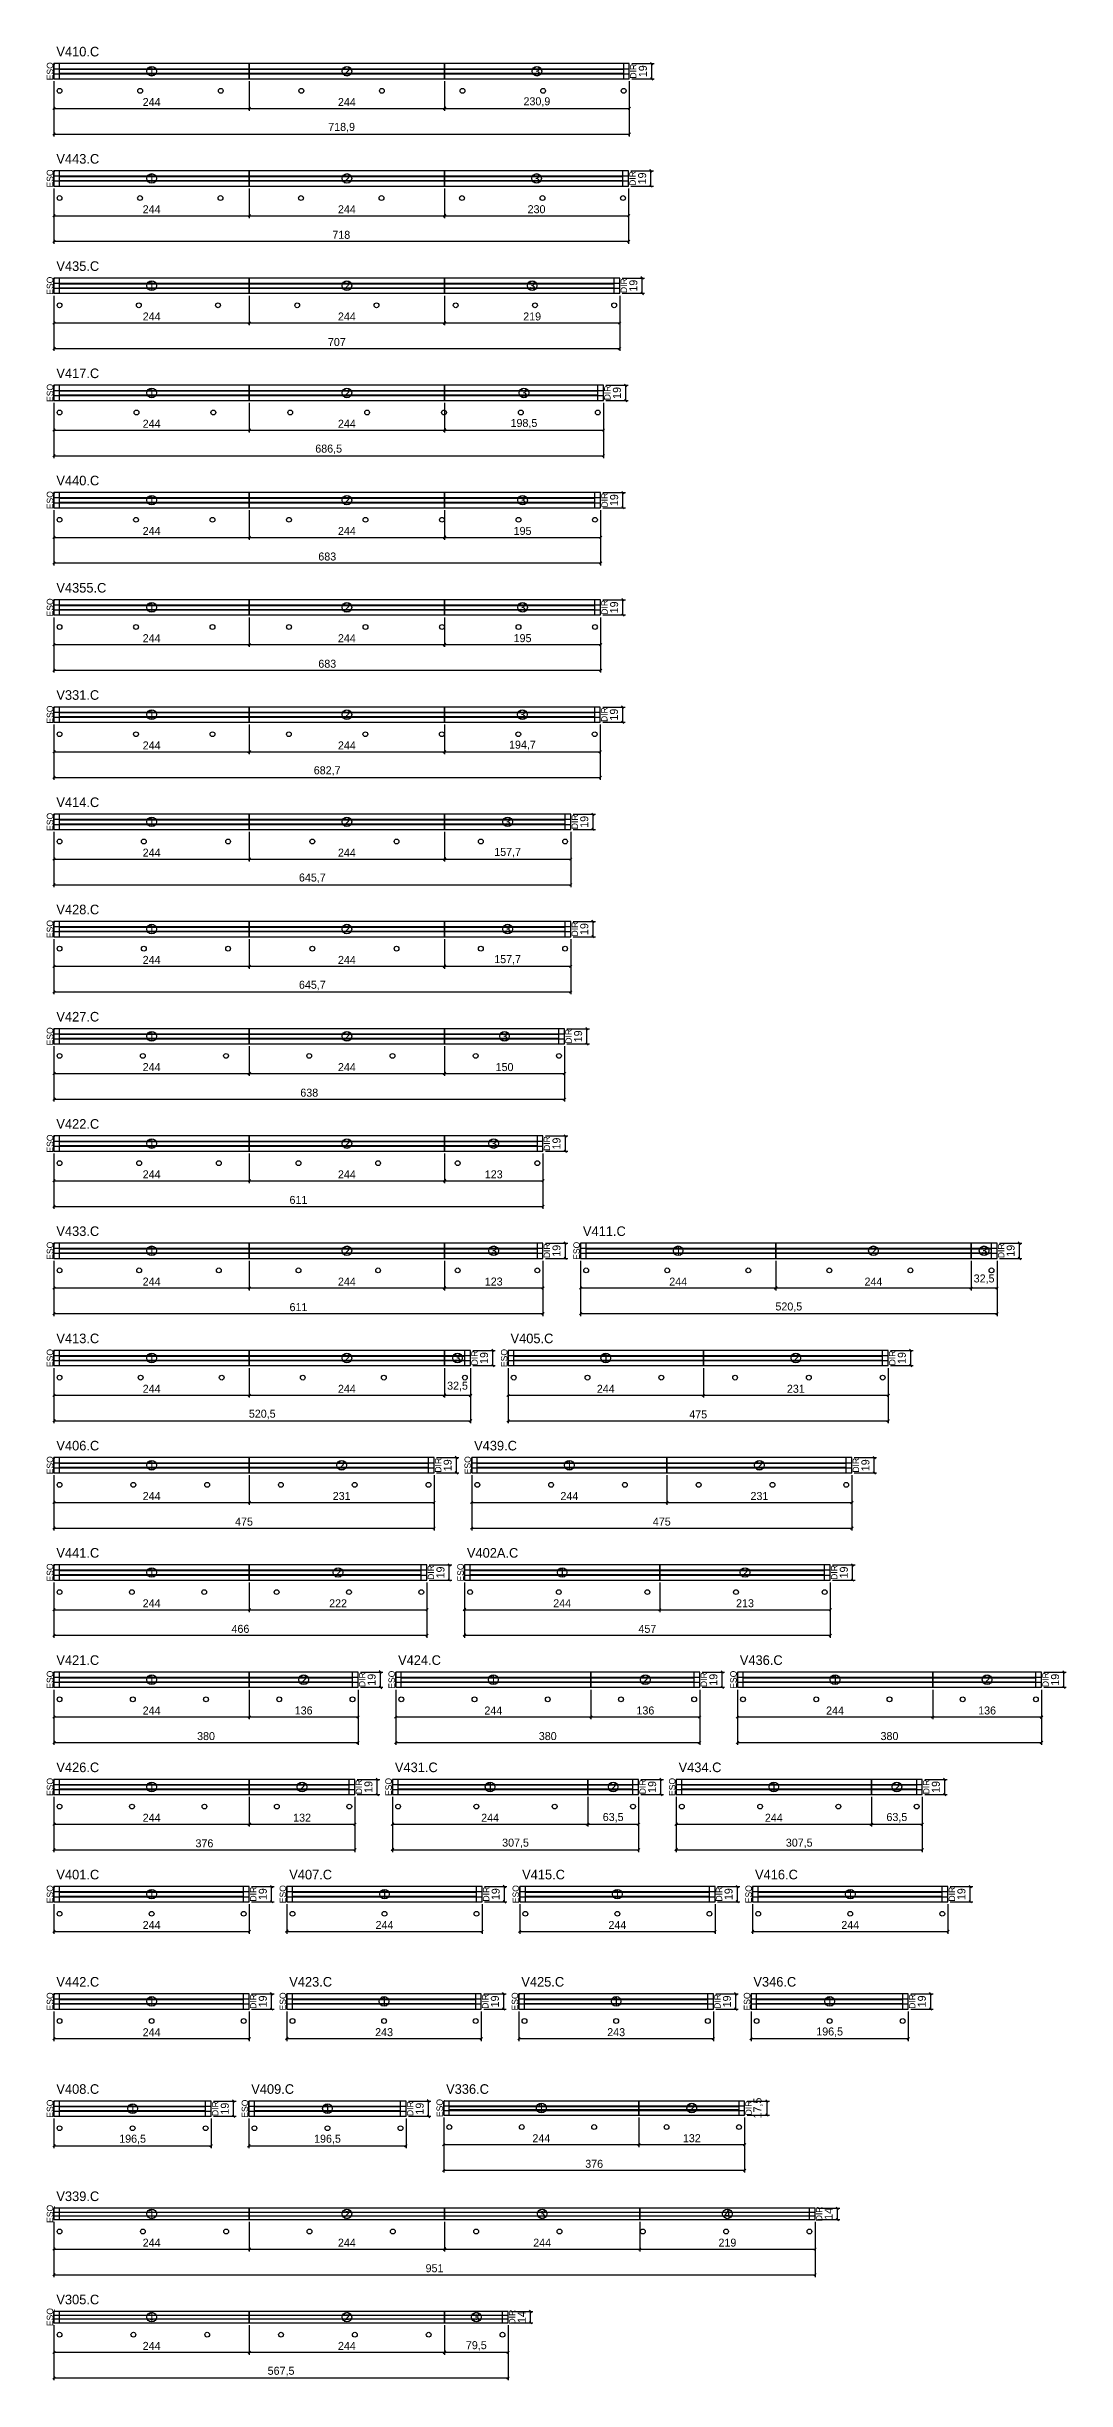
# Model space of a CAD drawing. Extents: x -10500 to 3070, y -4637 to 1250.
# Drawn here: x -9 to 1265, y -4637 to -1721 of the extents above; entities that cross this region are included whole.
import ezdxf
from ezdxf.enums import TextEntityAlignment as Align

# ---------------------------------------------------------------- set-up
doc = ezdxf.new("R2010")
doc.units = 0
for name, color, linetype in [('5', 5, 'Continuous'), ('COTA', 241, 'Continuous'), ('Escoras', 224, 'Continuous'), ('NOMENCLATURA', 7, 'Continuous'), ('Painéis', 200, 'Continuous'), ('SARR_2.2x7', 40, 'Continuous'), ('SARR_EDITAR', 141, 'Continuous')]:
    doc.layers.add(name, color=color, linetype=linetype)
doc.dimstyles.new('PAINEL', dxfattribs={"dimtxt": 10, "dimasz": 3, "dimexe": 3, "dimexo": 3, "dimgap": 3, "dimtad": 1, "dimblk": 'OBLIQUE', "dimblk1": 'OBLIQUE', "dimcen": 2.5, "dimclrd": 4, "dimclre": 4, "dimclrt": 240, "dimazin": 3, "dimtfac": 1, "dimtmove": 0, "dimatfit": 3})

# ---------------------------------------------------------------- blocks, each defined once
blk = doc.blocks.new('nf1')
blk.add_circle((0, 0), 6)
blk.add_text('1', height=7).set_placement((0, 0), align=Align.MIDDLE_CENTER)
blk = doc.blocks.new('nf2')
blk.add_circle((0, 0), 6)
blk.add_text('2', height=7).set_placement((0, 0), align=Align.MIDDLE_CENTER)
blk = doc.blocks.new('nf3')
blk.add_circle((0, 0), 6)
blk.add_text('3', height=7).set_placement((0, 0), align=Align.MIDDLE_CENTER)
blk = doc.blocks.new('_OBLIQUE')
at = {"color": 0, "linetype": 'BYBLOCK'}
blk.add_line((-0.5, -0.5), (0.5, 0.5), dxfattribs=at)
blk = doc.blocks.new('nf4')
blk.add_circle((0, 0), 6)
blk.add_text('4', height=7).set_placement((0, 0), align=Align.MIDDLE_CENTER)

msp = doc.modelspace()

# ---------------------------------------------------------------- linework, layer by layer
at = {"layer": 'Escoras'}
for centre in [(7, -1776), (107.7, -1776), (208.4, -1776), (309.1, -1776), (409.8, -1776), (510.5, -1776), (611.2, -1776), (711.9, -1776), (7, -1910), (107.571, -1910), (208.143, -1910), (308.714, -1910), (409.286, -1910), (509.857, -1910), (610.429, -1910), (711, -1910), (7, -2044), (106, -2044), (205, -2044), (304, -2044), (403, -2044), (502, -2044), (601, -2044), (700, -2044), (7, -2178), (103.071, -2178), (199.143, -2178), (295.214, -2178), (391.286, -2178), (487.357, -2178), (583.429, -2178), (679.5, -2178), (7, -2312), (102.571, -2312), (198.143, -2312), (293.714, -2312), (389.286, -2312), (484.857, -2312), (580.429, -2312), (676, -2312), (7, -2446), (102.571, -2446), (198.143, -2446), (293.714, -2446), (389.286, -2446), (484.857, -2446), (580.429, -2446), (676, -2446), (7, -2580), (102.529, -2580), (198.057, -2580), (293.586, -2580), (389.114, -2580), (484.643, -2580), (580.171, -2580), (675.7, -2580), (7, -2714), (112.283, -2714), (217.567, -2714), (322.85, -2714), (428.133, -2714), (533.417, -2714), (638.7, -2714), (7, -2848), (112.283, -2848), (217.567, -2848), (322.85, -2848), (428.133, -2848), (533.417, -2848), (638.7, -2848), (7, -2982), (111, -2982), (215, -2982), (319, -2982), (423, -2982), (527, -2982), (631, -2982), (7, -3116), (106.5, -3116), (206, -3116), (305.5, -3116), (405, -3116), (504.5, -3116), (604, -3116), (7, -3250), (106.5, -3250), (206, -3250), (305.5, -3250), (405, -3250), (504.5, -3250), (604, -3250), (665, -3250), (766.3, -3250), (867.6, -3250), (968.9, -3250), (1070.2, -3250), (1171.5, -3250), (7, -3384), (108.3, -3384), (209.6, -3384), (310.9, -3384), (412.2, -3384), (513.5, -3384), (574.5, -3384), (666.7, -3384), (758.9, -3384), (851.1, -3384), (943.3, -3384), (1035.5, -3384), (7, -3518), (99.2, -3518), (191.4, -3518), (283.6, -3518), (375.8, -3518), (468, -3518), (529, -3518), (621.2, -3518), (713.4, -3518), (805.6, -3518), (897.8, -3518), (990, -3518), (7, -3652), (97.4, -3652), (187.8, -3652), (278.2, -3652), (368.6, -3652), (459, -3652), (520, -3652), (630.75, -3652), (741.5, -3652), (852.25, -3652), (963, -3652), (7, -3786), (98.5, -3786), (190, -3786), (281.5, -3786), (373, -3786), (434, -3786), (525.5, -3786), (617, -3786), (708.5, -3786), (800, -3786), (861, -3786), (952.5, -3786), (1044, -3786), (1135.5, -3786), (1227, -3786), (7, -3920), (97.5, -3920), (188, -3920), (278.5, -3920), (369, -3920), (430, -3920), (527.833, -3920), (625.667, -3920), (723.5, -3920), (784.5, -3920), (882.333, -3920), (980.167, -3920), (1078, -3920), (7, -4054), (122, -4054), (237, -4054), (298, -4054), (413, -4054), (528, -4054), (589, -4054), (704, -4054), (819, -4054), (880, -4054), (995, -4054), (1110, -4054), (7, -4188), (122, -4188), (237, -4188), (298, -4188), (412.5, -4188), (527, -4188), (588, -4188), (702.5, -4188), (817, -4188), (878, -4188), (969.25, -4188), (1060.5, -4188), (7, -4322), (98.25, -4322), (189.5, -4322), (250.5, -4322), (341.75, -4322), (433, -4322), (494, -4320.5), (584.5, -4320.5), (675, -4320.5), (765.5, -4320.5), (856, -4320.5), (7, -4451), (111.111, -4451), (215.222, -4451), (319.333, -4451), (423.444, -4451), (527.556, -4451), (631.667, -4451), (735.778, -4451), (839.889, -4451), (944, -4451), (7, -4580), (99.25, -4580), (191.5, -4580), (283.75, -4580), (376, -4580), (468.25, -4580), (560.5, -4580)]:
    msp.add_circle(centre, 3, dxfattribs=at)
at = {"layer": 'Painéis'}
for p, q in [((0, -1748.333), (244, -1748.333)), ((244, -1761), (244, -1742)), ((244, -1748.333), (488, -1748.333)), ((488, -1761), (488, -1742)), ((488, -1748.333), (718.9, -1748.333)), ((0, -1754.667), (244, -1754.667)), ((244, -1754.667), (488, -1754.667)), ((488, -1754.667), (718.9, -1754.667)), ((0, -1882.333), (244, -1882.333)), ((0, -1888.667), (244, -1888.667)), ((244, -1895), (244, -1876)), ((244, -1882.333), (488, -1882.333)), ((244, -1888.667), (488, -1888.667)), ((488, -1895), (488, -1876)), ((488, -1882.333), (718, -1882.333)), ((488, -1888.667), (718, -1888.667)), ((244, -2029), (244, -2010)), ((488, -2029), (488, -2010)), ((0, -2016.333), (244, -2016.333)), ((0, -2022.667), (244, -2022.667)), ((244, -2016.333), (488, -2016.333)), ((244, -2022.667), (488, -2022.667)), ((488, -2016.333), (707, -2016.333)), ((488, -2022.667), (707, -2022.667)), ((0, -2150.333), (244, -2150.333)), ((0, -2156.667), (244, -2156.667)), ((244, -2163), (244, -2144)), ((244, -2150.333), (488, -2150.333)), ((244, -2156.667), (488, -2156.667)), ((488, -2163), (488, -2144)), ((488, -2150.333), (686.5, -2150.333)), ((488, -2156.667), (686.5, -2156.667)), ((0, -2284.333), (244, -2284.333)), ((0, -2290.667), (244, -2290.667)), ((244, -2297), (244, -2278)), ((244, -2284.333), (488, -2284.333)), ((244, -2290.667), (488, -2290.667)), ((488, -2297), (488, -2278)), ((488, -2284.333), (683, -2284.333)), ((488, -2290.667), (683, -2290.667)), ((0, -2418.333), (244, -2418.333)), ((244, -2431), (244, -2412)), ((244, -2418.333), (488, -2418.333)), ((488, -2431), (488, -2412)), ((488, -2418.333), (683, -2418.333)), ((0, -2424.667), (244, -2424.667)), ((244, -2424.667), (488, -2424.667)), ((488, -2424.667), (683, -2424.667)), ((0, -2552.333), (244, -2552.333)), ((0, -2558.667), (244, -2558.667)), ((244, -2565), (244, -2546)), ((244, -2552.333), (488, -2552.333)), ((244, -2558.667), (488, -2558.667)), ((488, -2565), (488, -2546)), ((488, -2552.333), (682.7, -2552.333)), ((488, -2558.667), (682.7, -2558.667)), ((244, -2699), (244, -2680)), ((488, -2699), (488, -2680)), ((0, -2686.333), (244, -2686.333)), ((0, -2692.667), (244, -2692.667)), ((244, -2686.333), (488, -2686.333)), ((244, -2692.667), (488, -2692.667)), ((488, -2686.333), (645.7, -2686.333)), ((488, -2692.667), (645.7, -2692.667)), ((0, -2820.333), (244, -2820.333)), ((0, -2826.667), (244, -2826.667)), ((244, -2833), (244, -2814)), ((244, -2820.333), (488, -2820.333)), ((244, -2826.667), (488, -2826.667)), ((488, -2833), (488, -2814)), ((488, -2820.333), (645.7, -2820.333)), ((488, -2826.667), (645.7, -2826.667)), ((0, -2954.333), (244, -2954.333)), ((0, -2960.667), (244, -2960.667)), ((244, -2967), (244, -2948)), ((244, -2954.333), (488, -2954.333)), ((244, -2960.667), (488, -2960.667)), ((488, -2967), (488, -2948)), ((488, -2954.333), (638, -2954.333)), ((488, -2960.667), (638, -2960.667)), ((0, -3088.333), (244, -3088.333)), ((244, -3101), (244, -3082)), ((244, -3088.333), (488, -3088.333)), ((488, -3101), (488, -3082)), ((488, -3088.333), (611, -3088.333)), ((0, -3094.667), (244, -3094.667)), ((244, -3094.667), (488, -3094.667)), ((488, -3094.667), (611, -3094.667)), ((0, -3222.333), (244, -3222.333)), ((0, -3228.667), (244, -3228.667)), ((244, -3235), (244, -3216)), ((244, -3222.333), (488, -3222.333)), ((244, -3228.667), (488, -3228.667)), ((488, -3235), (488, -3216)), ((488, -3222.333), (611, -3222.333)), ((488, -3228.667), (611, -3228.667)), ((658, -3222.333), (902, -3222.333)), ((658, -3228.667), (902, -3228.667)), ((902, -3235), (902, -3216)), ((902, -3222.333), (1146, -3222.333)), ((902, -3228.667), (1146, -3228.667)), ((1146, -3235), (1146, -3216)), ((1146, -3222.333), (1178.5, -3222.333)), ((1146, -3228.667), (1178.5, -3228.667)), ((244, -3369), (244, -3350)), ((488, -3369), (488, -3350)), ((811.5, -3369), (811.5, -3350)), ((0, -3356.333), (244, -3356.333)), ((0, -3362.667), (244, -3362.667)), ((244, -3356.333), (488, -3356.333)), ((244, -3362.667), (488, -3362.667)), ((488, -3356.333), (520.5, -3356.333)), ((488, -3362.667), (520.5, -3362.667)), ((567.5, -3356.333), (811.5, -3356.333)), ((567.5, -3362.667), (811.5, -3362.667)), ((811.5, -3356.333), (1042.5, -3356.333)), ((811.5, -3362.667), (1042.5, -3362.667)), ((0, -3490.333), (244, -3490.333)), ((0, -3496.667), (244, -3496.667)), ((244, -3503), (244, -3484)), ((244, -3490.333), (475, -3490.333)), ((244, -3496.667), (475, -3496.667)), ((522, -3490.333), (766, -3490.333)), ((522, -3496.667), (766, -3496.667)), ((766, -3503), (766, -3484)), ((766, -3490.333), (997, -3490.333)), ((766, -3496.667), (997, -3496.667)), ((0, -3624.333), (244, -3624.333)), ((0, -3630.667), (244, -3630.667)), ((244, -3637), (244, -3618)), ((244, -3624.333), (466, -3624.333)), ((244, -3630.667), (466, -3630.667)), ((513, -3624.333), (757, -3624.333)), ((513, -3630.667), (757, -3630.667)), ((757, -3637), (757, -3618)), ((757, -3624.333), (970, -3624.333)), ((757, -3630.667), (970, -3630.667)), ((0, -3758.333), (244, -3758.333)), ((244, -3771), (244, -3752)), ((244, -3758.333), (380, -3758.333)), ((427, -3758.333), (671, -3758.333)), ((671, -3771), (671, -3752)), ((671, -3758.333), (807, -3758.333)), ((854, -3758.333), (1098, -3758.333)), ((1098, -3771), (1098, -3752)), ((1098, -3758.333), (1234, -3758.333)), ((0, -3764.667), (244, -3764.667)), ((244, -3764.667), (380, -3764.667)), ((427, -3764.667), (671, -3764.667)), ((671, -3764.667), (807, -3764.667)), ((854, -3764.667), (1098, -3764.667)), ((1098, -3764.667), (1234, -3764.667)), ((0, -3892.333), (244, -3892.333)), ((0, -3898.667), (244, -3898.667)), ((244, -3905), (244, -3886)), ((244, -3892.333), (376, -3892.333)), ((244, -3898.667), (376, -3898.667)), ((423, -3892.333), (667, -3892.333)), ((423, -3898.667), (667, -3898.667)), ((667, -3905), (667, -3886)), ((667, -3892.333), (730.5, -3892.333)), ((667, -3898.667), (730.5, -3898.667)), ((777.5, -3892.333), (1021.5, -3892.333)), ((777.5, -3898.667), (1021.5, -3898.667)), ((1021.5, -3905), (1021.5, -3886)), ((1021.5, -3892.333), (1085, -3892.333)), ((1021.5, -3898.667), (1085, -3898.667)), ((0, -4026.333), (244, -4026.333)), ((0, -4032.667), (244, -4032.667)), ((291, -4026.333), (535, -4026.333)), ((291, -4032.667), (535, -4032.667)), ((582, -4026.333), (826, -4026.333)), ((582, -4032.667), (826, -4032.667)), ((873, -4026.333), (1117, -4026.333)), ((873, -4032.667), (1117, -4032.667)), ((0, -4160.333), (244, -4160.333)), ((0, -4166.667), (244, -4166.667)), ((291, -4160.333), (534, -4160.333)), ((291, -4166.667), (534, -4166.667)), ((581, -4160.333), (824, -4160.333)), ((581, -4166.667), (824, -4166.667)), ((871, -4160.333), (1067.5, -4160.333)), ((871, -4166.667), (1067.5, -4166.667)), ((0, -4294.333), (196.5, -4294.333)), ((0, -4300.667), (196.5, -4300.667)), ((243.5, -4294.333), (440, -4294.333)), ((243.5, -4300.667), (440, -4300.667)), ((487, -4293.833), (731, -4293.833)), ((487, -4299.667), (731, -4299.667)), ((731, -4305.5), (731, -4288)), ((731, -4293.833), (863, -4293.833)), ((731, -4299.667), (863, -4299.667)), ((0, -4426.667), (244, -4426.667)), ((0, -4431.333), (244, -4431.333)), ((244, -4436), (244, -4422)), ((244, -4426.667), (488, -4426.667)), ((244, -4431.333), (488, -4431.333)), ((488, -4436), (488, -4422)), ((488, -4426.667), (732, -4426.667)), ((488, -4431.333), (732, -4431.333)), ((732, -4436), (732, -4422)), ((732, -4426.667), (951, -4426.667)), ((732, -4431.333), (951, -4431.333)), ((0, -4555.667), (244, -4555.667)), ((0, -4560.333), (244, -4560.333)), ((244, -4565), (244, -4551)), ((244, -4555.667), (488, -4555.667)), ((244, -4560.333), (488, -4560.333)), ((488, -4565), (488, -4551)), ((488, -4555.667), (567.5, -4555.667)), ((488, -4560.333), (567.5, -4560.333))]:
    msp.add_line(p, q, dxfattribs=at)
for points in [[(0, -1761), (244, -1761), (244, -1742), (0, -1742)], [(244, -1761), (488, -1761), (488, -1742), (244, -1742)], [(488, -1761), (718.9, -1761), (718.9, -1742), (488, -1742)], [(0, -1895), (244, -1895), (244, -1876), (0, -1876)], [(244, -1895), (488, -1895), (488, -1876), (244, -1876)], [(488, -1895), (718, -1895), (718, -1876), (488, -1876)], [(0, -2029), (244, -2029), (244, -2010), (0, -2010)], [(244, -2029), (488, -2029), (488, -2010), (244, -2010)], [(488, -2029), (707, -2029), (707, -2010), (488, -2010)], [(0, -2163), (244, -2163), (244, -2144), (0, -2144)], [(244, -2163), (488, -2163), (488, -2144), (244, -2144)], [(488, -2163), (686.5, -2163), (686.5, -2144), (488, -2144)], [(0, -2297), (244, -2297), (244, -2278), (0, -2278)], [(244, -2297), (488, -2297), (488, -2278), (244, -2278)], [(488, -2297), (683, -2297), (683, -2278), (488, -2278)], [(0, -2431), (244, -2431), (244, -2412), (0, -2412)], [(244, -2431), (488, -2431), (488, -2412), (244, -2412)], [(488, -2431), (683, -2431), (683, -2412), (488, -2412)], [(0, -2565), (244, -2565), (244, -2546), (0, -2546)], [(244, -2565), (488, -2565), (488, -2546), (244, -2546)], [(488, -2565), (682.7, -2565), (682.7, -2546), (488, -2546)], [(0, -2699), (244, -2699), (244, -2680), (0, -2680)], [(244, -2699), (488, -2699), (488, -2680), (244, -2680)], [(488, -2699), (645.7, -2699), (645.7, -2680), (488, -2680)], [(0, -2833), (244, -2833), (244, -2814), (0, -2814)], [(244, -2833), (488, -2833), (488, -2814), (244, -2814)], [(488, -2833), (645.7, -2833), (645.7, -2814), (488, -2814)], [(0, -2967), (244, -2967), (244, -2948), (0, -2948)], [(244, -2967), (488, -2967), (488, -2948), (244, -2948)], [(488, -2967), (638, -2967), (638, -2948), (488, -2948)], [(0, -3101), (244, -3101), (244, -3082), (0, -3082)], [(244, -3101), (488, -3101), (488, -3082), (244, -3082)], [(488, -3101), (611, -3101), (611, -3082), (488, -3082)], [(0, -3235), (244, -3235), (244, -3216), (0, -3216)], [(244, -3235), (488, -3235), (488, -3216), (244, -3216)], [(488, -3235), (611, -3235), (611, -3216), (488, -3216)], [(658, -3235), (902, -3235), (902, -3216), (658, -3216)], [(902, -3235), (1146, -3235), (1146, -3216), (902, -3216)], [(1146, -3235), (1178.5, -3235), (1178.5, -3216), (1146, -3216)], [(0, -3369), (244, -3369), (244, -3350), (0, -3350)], [(244, -3369), (488, -3369), (488, -3350), (244, -3350)], [(488, -3369), (520.5, -3369), (520.5, -3350), (488, -3350)], [(567.5, -3369), (811.5, -3369), (811.5, -3350), (567.5, -3350)], [(811.5, -3369), (1042.5, -3369), (1042.5, -3350), (811.5, -3350)], [(0, -3503), (244, -3503), (244, -3484), (0, -3484)], [(244, -3503), (475, -3503), (475, -3484), (244, -3484)], [(522, -3503), (766, -3503), (766, -3484), (522, -3484)], [(766, -3503), (997, -3503), (997, -3484), (766, -3484)], [(0, -3637), (244, -3637), (244, -3618), (0, -3618)], [(244, -3637), (466, -3637), (466, -3618), (244, -3618)], [(513, -3637), (757, -3637), (757, -3618), (513, -3618)], [(757, -3637), (970, -3637), (970, -3618), (757, -3618)], [(0, -3771), (244, -3771), (244, -3752), (0, -3752)], [(244, -3771), (380, -3771), (380, -3752), (244, -3752)], [(427, -3771), (671, -3771), (671, -3752), (427, -3752)], [(671, -3771), (807, -3771), (807, -3752), (671, -3752)], [(854, -3771), (1098, -3771), (1098, -3752), (854, -3752)], [(1098, -3771), (1234, -3771), (1234, -3752), (1098, -3752)], [(0, -3905), (244, -3905), (244, -3886), (0, -3886)], [(244, -3905), (376, -3905), (376, -3886), (244, -3886)], [(423, -3905), (667, -3905), (667, -3886), (423, -3886)], [(667, -3905), (730.5, -3905), (730.5, -3886), (667, -3886)], [(777.5, -3905), (1021.5, -3905), (1021.5, -3886), (777.5, -3886)], [(1021.5, -3905), (1085, -3905), (1085, -3886), (1021.5, -3886)], [(0, -4039), (244, -4039), (244, -4020), (0, -4020)], [(291, -4039), (535, -4039), (535, -4020), (291, -4020)], [(582, -4039), (826, -4039), (826, -4020), (582, -4020)], [(873, -4039), (1117, -4039), (1117, -4020), (873, -4020)], [(0, -4173), (244, -4173), (244, -4154), (0, -4154)], [(291, -4173), (534, -4173), (534, -4154), (291, -4154)], [(581, -4173), (824, -4173), (824, -4154), (581, -4154)], [(871, -4173), (1067.5, -4173), (1067.5, -4154), (871, -4154)], [(0, -4307), (196.5, -4307), (196.5, -4288), (0, -4288)], [(243.5, -4307), (440, -4307), (440, -4288), (243.5, -4288)], [(487, -4305.5), (731, -4305.5), (731, -4288), (487, -4288)], [(731, -4305.5), (863, -4305.5), (863, -4288), (731, -4288)], [(0, -4436), (244, -4436), (244, -4422), (0, -4422)], [(244, -4436), (488, -4436), (488, -4422), (244, -4422)], [(488, -4436), (732, -4436), (732, -4422), (488, -4422)], [(732, -4436), (951, -4436), (951, -4422), (732, -4422)], [(0, -4565), (244, -4565), (244, -4551), (0, -4551)], [(244, -4565), (488, -4565), (488, -4551), (244, -4551)], [(488, -4565), (567.5, -4565), (567.5, -4551), (488, -4551)]]:
    msp.add_lwpolyline(points, close=True, dxfattribs=at)
at = {"layer": 'SARR_2.2x7'}
for p, q in [((7, -1761), (7, -1742)), ((7, -1749), (244, -1749)), ((244, -1749), (488, -1749)), ((488, -1749), (711.9, -1749)), ((711.9, -1761), (711.9, -1742)), ((7, -1754), (244, -1754)), ((244, -1754), (488, -1754)), ((488, -1754), (711.9, -1754)), ((7, -1895), (7, -1876)), ((7, -1883), (244, -1883)), ((7, -1888), (244, -1888)), ((244, -1883), (488, -1883)), ((244, -1888), (488, -1888)), ((488, -1883), (711, -1883)), ((488, -1888), (711, -1888)), ((711, -1895), (711, -1876)), ((7, -2029), (7, -2010)), ((700, -2029), (700, -2010)), ((7, -2017), (244, -2017)), ((7, -2022), (244, -2022)), ((244, -2017), (488, -2017)), ((244, -2022), (488, -2022)), ((488, -2017), (700, -2017)), ((488, -2022), (700, -2022)), ((7, -2163), (7, -2144)), ((7, -2151), (244, -2151)), ((7, -2156), (244, -2156)), ((244, -2151), (488, -2151)), ((244, -2156), (488, -2156)), ((488, -2151), (679.5, -2151)), ((488, -2156), (679.5, -2156)), ((679.5, -2163), (679.5, -2144)), ((7, -2297), (7, -2278)), ((7, -2285), (244, -2285)), ((7, -2290), (244, -2290)), ((244, -2285), (488, -2285)), ((244, -2290), (488, -2290)), ((488, -2285), (676, -2285)), ((488, -2290), (676, -2290)), ((676, -2297), (676, -2278)), ((7, -2431), (7, -2412)), ((7, -2419), (244, -2419)), ((244, -2419), (488, -2419)), ((488, -2419), (676, -2419)), ((676, -2431), (676, -2412)), ((7, -2424), (244, -2424)), ((244, -2424), (488, -2424)), ((488, -2424), (676, -2424)), ((7, -2565), (7, -2546)), ((7, -2553), (244, -2553)), ((7, -2558), (244, -2558)), ((244, -2553), (488, -2553)), ((244, -2558), (488, -2558)), ((488, -2553), (675.7, -2553)), ((488, -2558), (675.7, -2558)), ((675.7, -2565), (675.7, -2546)), ((7, -2699), (7, -2680)), ((638.7, -2699), (638.7, -2680)), ((7, -2687), (244, -2687)), ((7, -2692), (244, -2692)), ((244, -2687), (488, -2687)), ((244, -2692), (488, -2692)), ((488, -2687), (638.7, -2687)), ((488, -2692), (638.7, -2692)), ((7, -2833), (7, -2814)), ((7, -2821), (244, -2821)), ((7, -2826), (244, -2826)), ((244, -2821), (488, -2821)), ((244, -2826), (488, -2826)), ((488, -2821), (638.7, -2821)), ((488, -2826), (638.7, -2826)), ((638.7, -2833), (638.7, -2814)), ((7, -2967), (7, -2948)), ((7, -2955), (244, -2955)), ((7, -2960), (244, -2960)), ((244, -2955), (488, -2955)), ((244, -2960), (488, -2960)), ((488, -2955), (631, -2955)), ((488, -2960), (631, -2960)), ((631, -2967), (631, -2948)), ((7, -3101), (7, -3082)), ((7, -3089), (244, -3089)), ((244, -3089), (488, -3089)), ((488, -3089), (604, -3089)), ((604, -3101), (604, -3082)), ((7, -3094), (244, -3094)), ((244, -3094), (488, -3094)), ((488, -3094), (604, -3094)), ((7, -3235), (7, -3216)), ((7, -3223), (244, -3223)), ((7, -3228), (244, -3228)), ((244, -3223), (488, -3223)), ((244, -3228), (488, -3228)), ((488, -3223), (604, -3223)), ((488, -3228), (604, -3228)), ((604, -3235), (604, -3216)), ((665, -3235), (665, -3216)), ((665, -3223), (902, -3223)), ((665, -3228), (902, -3228)), ((902, -3223), (1146, -3223)), ((902, -3228), (1146, -3228)), ((1146, -3223), (1171.5, -3223)), ((1146, -3228), (1171.5, -3228)), ((1171.5, -3235), (1171.5, -3216)), ((7, -3369), (7, -3350)), ((513.5, -3369), (513.5, -3350)), ((574.5, -3369), (574.5, -3350)), ((1035.5, -3369), (1035.5, -3350)), ((7, -3357), (244, -3357)), ((7, -3362), (244, -3362)), ((244, -3357), (488, -3357)), ((244, -3362), (488, -3362)), ((488, -3357), (513.5, -3357)), ((488, -3362), (513.5, -3362)), ((574.5, -3357), (811.5, -3357)), ((574.5, -3362), (811.5, -3362)), ((811.5, -3357), (1035.5, -3357)), ((811.5, -3362), (1035.5, -3362)), ((7, -3503), (7, -3484)), ((7, -3491), (244, -3491)), ((7, -3496), (244, -3496)), ((244, -3491), (468, -3491)), ((244, -3496), (468, -3496)), ((468, -3503), (468, -3484)), ((529, -3503), (529, -3484)), ((529, -3491), (766, -3491)), ((529, -3496), (766, -3496)), ((766, -3491), (990, -3491)), ((766, -3496), (990, -3496)), ((990, -3503), (990, -3484)), ((7, -3637), (7, -3618)), ((7, -3625), (244, -3625)), ((7, -3630), (244, -3630)), ((244, -3625), (459, -3625)), ((244, -3630), (459, -3630)), ((459, -3637), (459, -3618)), ((520, -3637), (520, -3618)), ((520, -3625), (757, -3625)), ((520, -3630), (757, -3630)), ((757, -3625), (963, -3625)), ((757, -3630), (963, -3630)), ((963, -3637), (963, -3618)), ((7, -3771), (7, -3752)), ((7, -3759), (244, -3759)), ((244, -3759), (373, -3759)), ((373, -3771), (373, -3752)), ((434, -3771), (434, -3752)), ((434, -3759), (671, -3759)), ((671, -3759), (800, -3759)), ((800, -3771), (800, -3752)), ((861, -3771), (861, -3752)), ((861, -3759), (1098, -3759)), ((1098, -3759), (1227, -3759)), ((1227, -3771), (1227, -3752)), ((7, -3764), (244, -3764)), ((244, -3764), (373, -3764)), ((434, -3764), (671, -3764)), ((671, -3764), (800, -3764)), ((861, -3764), (1098, -3764)), ((1098, -3764), (1227, -3764)), ((7, -3905), (7, -3886)), ((7, -3893), (244, -3893)), ((7, -3898), (244, -3898)), ((244, -3893), (369, -3893)), ((244, -3898), (369, -3898)), ((369, -3905), (369, -3886)), ((430, -3905), (430, -3886)), ((430, -3893), (667, -3893)), ((430, -3898), (667, -3898)), ((667, -3893), (723.5, -3893)), ((667, -3898), (723.5, -3898)), ((723.5, -3905), (723.5, -3886)), ((784.5, -3905), (784.5, -3886)), ((784.5, -3893), (1021.5, -3893)), ((784.5, -3898), (1021.5, -3898)), ((1021.5, -3893), (1078, -3893)), ((1021.5, -3898), (1078, -3898)), ((1078, -3905), (1078, -3886)), ((7, -4039), (7, -4020)), ((237, -4039), (237, -4020)), ((298, -4039), (298, -4020)), ((528, -4039), (528, -4020)), ((589, -4039), (589, -4020)), ((819, -4039), (819, -4020)), ((880, -4039), (880, -4020)), ((1110, -4039), (1110, -4020)), ((7, -4027), (237, -4027)), ((7, -4032), (237, -4032)), ((298, -4027), (528, -4027)), ((298, -4032), (528, -4032)), ((589, -4027), (819, -4027)), ((589, -4032), (819, -4032)), ((880, -4027), (1110, -4027)), ((880, -4032), (1110, -4032)), ((7, -4173), (7, -4154)), ((7, -4161), (237, -4161)), ((7, -4166), (237, -4166)), ((237, -4173), (237, -4154)), ((298, -4173), (298, -4154)), ((298, -4161), (527, -4161)), ((298, -4166), (527, -4166)), ((527, -4173), (527, -4154)), ((588, -4173), (588, -4154)), ((588, -4161), (817, -4161)), ((588, -4166), (817, -4166)), ((817, -4173), (817, -4154)), ((878, -4173), (878, -4154)), ((878, -4161), (1060.5, -4161)), ((878, -4166), (1060.5, -4166)), ((1060.5, -4173), (1060.5, -4154)), ((7, -4307), (7, -4288)), ((7, -4295), (189.5, -4295)), ((7, -4300), (189.5, -4300)), ((189.5, -4307), (189.5, -4288)), ((250.5, -4307), (250.5, -4288)), ((250.5, -4295), (433, -4295)), ((250.5, -4300), (433, -4300)), ((433, -4307), (433, -4288)), ((494, -4305.5), (494, -4288)), ((494, -4295), (731, -4295)), ((494, -4298.5), (731, -4298.5)), ((731, -4295), (856, -4295)), ((731, -4298.5), (856, -4298.5)), ((856, -4305.5), (856, -4288)), ((7, -4436), (7, -4422)), ((944, -4436), (944, -4422)), ((7, -4565), (7, -4551)), ((560.5, -4565), (560.5, -4551))]:
    msp.add_line(p, q, dxfattribs=at)
at = {"layer": 'SARR_EDITAR'}
for p, q in [((0, -1761), (0, -1742)), ((718.9, -1761), (718.9, -1742)), ((0, -1895), (0, -1876)), ((718, -1895), (718, -1876)), ((0, -2029), (0, -2010)), ((707, -2029), (707, -2010)), ((0, -2163), (0, -2144)), ((686.5, -2163), (686.5, -2144)), ((0, -2297), (0, -2278)), ((683, -2297), (683, -2278)), ((0, -2431), (0, -2412)), ((683, -2431), (683, -2412)), ((0, -2565), (0, -2546)), ((682.7, -2565), (682.7, -2546)), ((0, -2699), (0, -2680)), ((645.7, -2699), (645.7, -2680)), ((0, -2833), (0, -2814)), ((645.7, -2833), (645.7, -2814)), ((0, -2967), (0, -2948)), ((638, -2967), (638, -2948)), ((0, -3101), (0, -3082)), ((611, -3101), (611, -3082)), ((0, -3235), (0, -3216)), ((611, -3235), (611, -3216)), ((658, -3235), (658, -3216)), ((1178.5, -3235), (1178.5, -3216)), ((0, -3369), (0, -3350)), ((520.5, -3369), (520.5, -3350)), ((567.5, -3369), (567.5, -3350)), ((1042.5, -3369), (1042.5, -3350)), ((0, -3503), (0, -3484)), ((475, -3503), (475, -3484)), ((522, -3503), (522, -3484)), ((997, -3503), (997, -3484)), ((0, -3637), (0, -3618)), ((466, -3637), (466, -3618)), ((513, -3637), (513, -3618)), ((970, -3637), (970, -3618)), ((0, -3771), (0, -3752)), ((380, -3771), (380, -3752)), ((427, -3771), (427, -3752)), ((807, -3771), (807, -3752)), ((854, -3771), (854, -3752)), ((1234, -3771), (1234, -3752)), ((0, -3905), (0, -3886)), ((376, -3905), (376, -3886)), ((423, -3905), (423, -3886)), ((730.5, -3905), (730.5, -3886)), ((777.5, -3905), (777.5, -3886)), ((1085, -3905), (1085, -3886)), ((0, -4039), (0, -4020)), ((244, -4039), (244, -4020)), ((291, -4039), (291, -4020)), ((535, -4039), (535, -4020)), ((582, -4039), (582, -4020)), ((826, -4039), (826, -4020)), ((873, -4039), (873, -4020)), ((1117, -4039), (1117, -4020)), ((0, -4173), (0, -4154)), ((244, -4173), (244, -4154)), ((291, -4173), (291, -4154)), ((534, -4173), (534, -4154)), ((581, -4173), (581, -4154)), ((824, -4173), (824, -4154)), ((871, -4173), (871, -4154)), ((1067.5, -4173), (1067.5, -4154)), ((0, -4307), (0, -4288)), ((196.5, -4307), (196.5, -4288)), ((243.5, -4307), (243.5, -4288)), ((440, -4307), (440, -4288)), ((487, -4305.5), (487, -4288)), ((863, -4305.5), (863, -4288)), ((0, -4436), (0, -4422)), ((951, -4436), (951, -4422)), ((0, -4565), (0, -4551)), ((567.5, -4565), (567.5, -4551))]:
    msp.add_line(p, q, dxfattribs=at)

# ---------------------------------------------------------------- block references
at = {"layer": 'COTA'}
for name, p in [('nf1', (122, -1751.5)), ('nf2', (366, -1751.5)), ('nf3', (603.45, -1751.5)), ('nf1', (122, -1885.5)), ('nf2', (366, -1885.5)), ('nf3', (603, -1885.5)), ('nf1', (122, -2019.5)), ('nf2', (366, -2019.5)), ('nf3', (597.5, -2019.5)), ('nf1', (122, -2153.5)), ('nf2', (366, -2153.5)), ('nf3', (587.25, -2153.5)), ('nf1', (122, -2287.5)), ('nf2', (366, -2287.5)), ('nf3', (585.5, -2287.5)), ('nf1', (122, -2421.5)), ('nf2', (366, -2421.5)), ('nf3', (585.5, -2421.5)), ('nf1', (122, -2555.5)), ('nf2', (366, -2555.5)), ('nf3', (585.35, -2555.5)), ('nf1', (122, -2689.5)), ('nf2', (366, -2689.5)), ('nf3', (566.85, -2689.5)), ('nf1', (122, -2823.5)), ('nf2', (366, -2823.5)), ('nf3', (566.85, -2823.5)), ('nf1', (122, -2957.5)), ('nf2', (366, -2957.5)), ('nf3', (563, -2957.5)), ('nf1', (122, -3091.5)), ('nf2', (366, -3091.5)), ('nf3', (549.5, -3091.5)), ('nf1', (122, -3225.5)), ('nf2', (366, -3225.5)), ('nf3', (549.5, -3225.5)), ('nf1', (780, -3225.5)), ('nf2', (1024, -3225.5)), ('nf3', (1162.25, -3225.5)), ('nf1', (122, -3359.5)), ('nf2', (366, -3359.5)), ('nf3', (504.25, -3359.5)), ('nf1', (689.5, -3359.5)), ('nf2', (927, -3359.5)), ('nf1', (122, -3493.5)), ('nf2', (359.5, -3493.5)), ('nf1', (644, -3493.5)), ('nf2', (881.5, -3493.5)), ('nf1', (122, -3627.5)), ('nf2', (355, -3627.5)), ('nf1', (635, -3627.5)), ('nf2', (863.5, -3627.5)), ('nf1', (122, -3761.5)), ('nf2', (312, -3761.5)), ('nf1', (549, -3761.5)), ('nf2', (739, -3761.5)), ('nf1', (976, -3761.5)), ('nf2', (1166, -3761.5)), ('nf1', (122, -3895.5)), ('nf2', (310, -3895.5)), ('nf1', (545, -3895.5)), ('nf2', (698.75, -3895.5)), ('nf1', (899.5, -3895.5)), ('nf2', (1053.25, -3895.5)), ('nf1', (122, -4029.5)), ('nf1', (413, -4029.5)), ('nf1', (704, -4029.5)), ('nf1', (995, -4029.5)), ('nf1', (122, -4163.5)), ('nf1', (412.5, -4163.5)), ('nf1', (702.5, -4163.5)), ('nf1', (969.25, -4163.5)), ('nf1', (98.25, -4297.5)), ('nf1', (341.75, -4297.5)), ('nf1', (609, -4296.75)), ('nf2', (797, -4296.75)), ('nf1', (122, -4429)), ('nf2', (366, -4429)), ('nf3', (610, -4429)), ('nf4', (841.5, -4429)), ('nf1', (122, -4558)), ('nf2', (366, -4558)), ('nf3', (527.75, -4558))]:
    msp.add_blockref(name, p, dxfattribs=at)

# ---------------------------------------------------------------- texts
at = {"layer": '5'}
for s, p in [('ESQ', (-5, -1751.5)), ('DIR', (723.9, -1751.5)), ('ESQ', (-5, -1885.5)), ('DIR', (723, -1885.5)), ('ESQ', (-5, -2019.5)), ('DIR', (712, -2019.5)), ('ESQ', (-5, -2153.5)), ('DIR', (691.5, -2153.5)), ('ESQ', (-5, -2287.5)), ('DIR', (688, -2287.5)), ('ESQ', (-5, -2421.5)), ('DIR', (688, -2421.5)), ('ESQ', (-5, -2555.5)), ('DIR', (687.7, -2555.5)), ('ESQ', (-5, -2689.5)), ('DIR', (650.7, -2689.5)), ('ESQ', (-5, -2823.5)), ('DIR', (650.7, -2823.5)), ('ESQ', (-5, -2957.5)), ('DIR', (643, -2957.5)), ('ESQ', (-5, -3091.5)), ('DIR', (616, -3091.5)), ('ESQ', (-5, -3225.5)), ('DIR', (616, -3225.5)), ('ESQ', (653, -3225.5)), ('DIR', (1183.5, -3225.5)), ('ESQ', (-5, -3359.5)), ('DIR', (525.5, -3359.5)), ('ESQ', (562.5, -3359.5)), ('DIR', (1047.5, -3359.5)), ('ESQ', (-5, -3493.5)), ('DIR', (480, -3493.5)), ('ESQ', (517, -3493.5)), ('DIR', (1002, -3493.5)), ('ESQ', (-5, -3627.5)), ('DIR', (471, -3627.5)), ('ESQ', (508, -3627.5)), ('DIR', (975, -3627.5)), ('ESQ', (-5, -3761.5)), ('DIR', (385, -3761.5)), ('ESQ', (422, -3761.5)), ('DIR', (812, -3761.5)), ('ESQ', (849, -3761.5)), ('DIR', (1239, -3761.5)), ('ESQ', (-5, -3895.5)), ('DIR', (381, -3895.5)), ('ESQ', (418, -3895.5)), ('DIR', (735.5, -3895.5)), ('ESQ', (772.5, -3895.5)), ('DIR', (1090, -3895.5)), ('ESQ', (-5, -4029.5)), ('DIR', (249, -4029.5)), ('ESQ', (286, -4029.5)), ('DIR', (540, -4029.5)), ('ESQ', (577, -4029.5)), ('DIR', (831, -4029.5)), ('ESQ', (868, -4029.5)), ('DIR', (1122, -4029.5)), ('ESQ', (-5, -4163.5)), ('DIR', (249, -4163.5)), ('ESQ', (286, -4163.5)), ('DIR', (539, -4163.5)), ('ESQ', (576, -4163.5)), ('DIR', (829, -4163.5)), ('ESQ', (866, -4163.5)), ('DIR', (1072.5, -4163.5)), ('ESQ', (-5, -4297.5)), ('ESQ', (238.5, -4297.5)), ('ESQ', (482, -4296.75)), ('DIR', (201.5, -4297.5)), ('DIR', (445, -4297.5)), ('DIR', (868, -4296.75)), ('ESQ', (-5, -4429)), ('DIR', (956, -4429)), ('ESQ', (-5, -4558)), ('DIR', (572.5, -4558))]:
    msp.add_text(s, height=8, rotation=90, dxfattribs=at).set_placement(p, align=Align.MIDDLE_CENTER)
for s, p in [('1', (122, -1751.5)), ('2', (366, -1751.5)), ('3', (603.45, -1751.5)), ('1', (122, -1885.5)), ('2', (366, -1885.5)), ('3', (603, -1885.5)), ('1', (122, -2019.5)), ('2', (366, -2019.5)), ('3', (597.5, -2019.5)), ('1', (122, -2153.5)), ('2', (366, -2153.5)), ('3', (587.25, -2153.5)), ('1', (122, -2287.5)), ('2', (366, -2287.5)), ('3', (585.5, -2287.5)), ('1', (122, -2421.5)), ('2', (366, -2421.5)), ('3', (585.5, -2421.5)), ('1', (122, -2555.5)), ('2', (366, -2555.5)), ('3', (585.35, -2555.5)), ('1', (122, -2689.5)), ('2', (366, -2689.5)), ('3', (566.85, -2689.5)), ('1', (122, -2823.5)), ('2', (366, -2823.5)), ('3', (566.85, -2823.5)), ('1', (122, -2957.5)), ('2', (366, -2957.5)), ('3', (563, -2957.5)), ('1', (122, -3091.5)), ('2', (366, -3091.5)), ('3', (549.5, -3091.5)), ('1', (122, -3225.5)), ('2', (366, -3225.5)), ('3', (549.5, -3225.5)), ('1', (780, -3225.5)), ('2', (1024, -3225.5)), ('3', (1162.25, -3225.5)), ('1', (122, -3359.5)), ('2', (366, -3359.5)), ('3', (504.25, -3359.5)), ('1', (689.5, -3359.5)), ('2', (927, -3359.5)), ('1', (122, -3493.5)), ('2', (359.5, -3493.5)), ('1', (644, -3493.5)), ('2', (881.5, -3493.5)), ('1', (122, -3627.5)), ('2', (355, -3627.5)), ('1', (635, -3627.5)), ('2', (863.5, -3627.5)), ('1', (122, -3761.5)), ('2', (312, -3761.5)), ('1', (549, -3761.5)), ('2', (739, -3761.5)), ('1', (976, -3761.5)), ('2', (1166, -3761.5)), ('1', (122, -3895.5)), ('2', (310, -3895.5)), ('1', (545, -3895.5)), ('2', (698.75, -3895.5)), ('1', (899.5, -3895.5)), ('2', (1053.25, -3895.5)), ('1', (122, -4029.5)), ('1', (413, -4029.5)), ('1', (704, -4029.5)), ('1', (995, -4029.5)), ('1', (122, -4163.5)), ('1', (412.5, -4163.5)), ('1', (702.5, -4163.5)), ('1', (969.25, -4163.5)), ('1', (98.25, -4297.5)), ('1', (341.75, -4297.5)), ('1', (609, -4296.75)), ('2', (797, -4296.75)), ('1', (122, -4429)), ('2', (366, -4429)), ('3', (610, -4429)), ('4', (841.5, -4429)), ('1', (122, -4558)), ('2', (366, -4558)), ('3', (527.75, -4558))]:
    msp.add_text(s, height=12, dxfattribs=at).set_placement(p, align=Align.MIDDLE_CENTER)
at = {"layer": 'NOMENCLATURA'}
for s, p in [('V410.C', (3, -1733)), ('V443.C', (3, -1867)), ('V435.C', (3, -2001)), ('V417.C', (3, -2135)), ('V440.C', (3, -2269)), ('V4355.C', (3, -2403)), ('V331.C', (3, -2537)), ('V414.C', (3, -2671)), ('V428.C', (3, -2805)), ('V427.C', (3, -2939)), ('V422.C', (3, -3073)), ('V433.C', (3, -3207)), ('V411.C', (661, -3207)), ('V413.C', (3, -3341)), ('V405.C', (570.5, -3341)), ('V406.C', (3, -3475)), ('V439.C', (525, -3475)), ('V441.C', (3, -3609)), ('V402A.C', (516, -3609)), ('V421.C', (3, -3743)), ('V424.C', (430, -3743)), ('V436.C', (857, -3743)), ('V426.C', (3, -3877)), ('V431.C', (426, -3877)), ('V434.C', (780.5, -3877)), ('V401.C', (3, -4011)), ('V407.C', (294, -4011)), ('V415.C', (585, -4011)), ('V416.C', (876, -4011)), ('V442.C', (3, -4145)), ('V423.C', (294, -4145)), ('V425.C', (584, -4145)), ('V346.C', (874, -4145)), ('V408.C', (3, -4279)), ('V409.C', (246.5, -4279)), ('V336.C', (490, -4279)), ('V339.C', (3, -4413)), ('V305.C', (3, -4542))]:
    msp.add_text(s, height=12, dxfattribs=at).set_placement(p)

# ---------------------------------------------------------------- dimensions: what is measured, and where the dimension line sits
at = {"layer": 'COTA'}
for base, p1, p2 in [((746.9, -1761), (718.9, -1761), (718.9, -1742)), ((746, -1895), (718, -1895), (718, -1876)), ((735, -2029), (707, -2029), (707, -2010)), ((714.5, -2163), (686.5, -2163), (686.5, -2144)), ((711, -2297), (683, -2297), (683, -2278)), ((711, -2431), (683, -2431), (683, -2412)), ((710.7, -2565), (682.7, -2565), (682.7, -2546)), ((673.7, -2699), (645.7, -2699), (645.7, -2680)), ((673.7, -2833), (645.7, -2833), (645.7, -2814)), ((666, -2967), (638, -2967), (638, -2948)), ((639, -3101), (611, -3101), (611, -3082)), ((639, -3235), (611, -3235), (611, -3216)), ((1206.5, -3235), (1178.5, -3235), (1178.5, -3216)), ((548.5, -3369), (520.5, -3369), (520.5, -3350)), ((1070.5, -3369), (1042.5, -3369), (1042.5, -3350)), ((503, -3503), (475, -3503), (475, -3484)), ((1025, -3503), (997, -3503), (997, -3484)), ((494, -3637), (466, -3637), (466, -3618)), ((998, -3637), (970, -3637), (970, -3618)), ((408, -3771), (380, -3771), (380, -3752)), ((835, -3771), (807, -3771), (807, -3752)), ((1262, -3771), (1234, -3771), (1234, -3752)), ((404, -3905), (376, -3905), (376, -3886)), ((758.5, -3905), (730.5, -3905), (730.5, -3886)), ((1113, -3905), (1085, -3905), (1085, -3886)), ((272, -4039), (244, -4039), (244, -4020)), ((563, -4039), (535, -4039), (535, -4020)), ((854, -4039), (826, -4039), (826, -4020)), ((1145, -4039), (1117, -4039), (1117, -4020)), ((272, -4173), (244, -4173), (244, -4154)), ((562, -4173), (534, -4173), (534, -4154)), ((852, -4173), (824, -4173), (824, -4154)), ((1095.5, -4173), (1067.5, -4173), (1067.5, -4154)), ((224.5, -4307), (196.5, -4307), (196.5, -4288)), ((468, -4307), (440, -4307), (440, -4288)), ((891, -4305.5), (863, -4305.5), (863, -4288)), ((979, -4436), (951, -4436), (951, -4422)), ((595.5, -4565), (567.5, -4565), (567.5, -4551))]:
    msp.add_linear_dim(base=base, p1=p1, p2=p2, angle=90, dimstyle='PAINEL', dxfattribs=at).render()
for base, p1, p2 in [((0, -1798), (0, -1761), (244, -1761)), ((0, -1830), (0, -1761), (718.9, -1761)), ((244, -1798), (244, -1761), (488, -1761)), ((488, -1798), (488, -1761), (718.9, -1761)), ((0, -1932), (0, -1895), (244, -1895)), ((0, -1964), (0, -1895), (718, -1895)), ((244, -1932), (244, -1895), (488, -1895)), ((488, -1932), (488, -1895), (718, -1895)), ((0, -2066), (0, -2029), (244, -2029)), ((0, -2098), (0, -2029), (707, -2029)), ((244, -2066), (244, -2029), (488, -2029)), ((488, -2066), (488, -2029), (707, -2029)), ((0, -2200), (0, -2163), (244, -2163)), ((0, -2232), (0, -2163), (686.5, -2163)), ((244, -2200), (244, -2163), (488, -2163)), ((488, -2200), (488, -2163), (686.5, -2163)), ((0, -2334), (0, -2297), (244, -2297)), ((0, -2366), (0, -2297), (683, -2297)), ((244, -2334), (244, -2297), (488, -2297)), ((488, -2334), (488, -2297), (683, -2297)), ((0, -2468), (0, -2431), (244, -2431)), ((0, -2500), (0, -2431), (683, -2431)), ((244, -2468), (244, -2431), (488, -2431)), ((488, -2468), (488, -2431), (683, -2431)), ((0, -2602), (0, -2565), (244, -2565)), ((0, -2634), (0, -2565), (682.7, -2565)), ((244, -2602), (244, -2565), (488, -2565)), ((488, -2602), (488, -2565), (682.7, -2565)), ((0, -2736), (0, -2699), (244, -2699)), ((0, -2768), (0, -2699), (645.7, -2699)), ((244, -2736), (244, -2699), (488, -2699)), ((488, -2736), (488, -2699), (645.7, -2699)), ((0, -2870), (0, -2833), (244, -2833)), ((0, -2902), (0, -2833), (645.7, -2833)), ((244, -2870), (244, -2833), (488, -2833)), ((488, -2870), (488, -2833), (645.7, -2833)), ((0, -3004), (0, -2967), (244, -2967)), ((0, -3036), (0, -2967), (638, -2967)), ((244, -3004), (244, -2967), (488, -2967)), ((488, -3004), (488, -2967), (638, -2967)), ((0, -3138), (0, -3101), (244, -3101)), ((0, -3170), (0, -3101), (611, -3101)), ((244, -3138), (244, -3101), (488, -3101)), ((488, -3138), (488, -3101), (611, -3101)), ((0, -3272), (0, -3235), (244, -3235)), ((0, -3304), (0, -3235), (611, -3235)), ((244, -3272), (244, -3235), (488, -3235)), ((488, -3272), (488, -3235), (611, -3235)), ((658, -3272), (658, -3235), (902, -3235)), ((658, -3304), (658, -3235), (1178.5, -3235)), ((902, -3272), (902, -3235), (1146, -3235)), ((1146, -3272), (1146, -3235), (1178.5, -3235)), ((0, -3406), (0, -3369), (244, -3369)), ((0, -3438), (0, -3369), (520.5, -3369)), ((244, -3406), (244, -3369), (488, -3369)), ((488, -3406), (488, -3369), (520.5, -3369)), ((567.5, -3406), (567.5, -3369), (811.5, -3369)), ((567.5, -3438), (567.5, -3369), (1042.5, -3369)), ((811.5, -3406), (811.5, -3369), (1042.5, -3369)), ((0, -3540), (0, -3503), (244, -3503)), ((0, -3572), (0, -3503), (475, -3503)), ((244, -3540), (244, -3503), (475, -3503)), ((522, -3540), (522, -3503), (766, -3503)), ((522, -3572), (522, -3503), (997, -3503)), ((766, -3540), (766, -3503), (997, -3503)), ((0, -3674), (0, -3637), (244, -3637)), ((0, -3706), (0, -3637), (466, -3637)), ((244, -3674), (244, -3637), (466, -3637)), ((513, -3674), (513, -3637), (757, -3637)), ((513, -3706), (513, -3637), (970, -3637)), ((757, -3674), (757, -3637), (970, -3637)), ((0, -3808), (0, -3771), (244, -3771)), ((0, -3840), (0, -3771), (380, -3771)), ((244, -3808), (244, -3771), (380, -3771)), ((427, -3808), (427, -3771), (671, -3771)), ((427, -3840), (427, -3771), (807, -3771)), ((671, -3808), (671, -3771), (807, -3771)), ((854, -3808), (854, -3771), (1098, -3771)), ((854, -3840), (854, -3771), (1234, -3771)), ((1098, -3808), (1098, -3771), (1234, -3771)), ((0, -3942), (0, -3905), (244, -3905)), ((0, -3974), (0, -3905), (376, -3905)), ((244, -3942), (244, -3905), (376, -3905)), ((423, -3942), (423, -3905), (667, -3905)), ((423, -3974), (423, -3905), (730.5, -3905)), ((667, -3942), (667, -3905), (730.5, -3905)), ((777.5, -3942), (777.5, -3905), (1021.5, -3905)), ((777.5, -3974), (777.5, -3905), (1085, -3905)), ((1021.5, -3942), (1021.5, -3905), (1085, -3905)), ((0, -4076), (0, -4039), (244, -4039)), ((291, -4076), (291, -4039), (535, -4039)), ((582, -4076), (582, -4039), (826, -4039)), ((873, -4076), (873, -4039), (1117, -4039)), ((0, -4210), (0, -4173), (244, -4173)), ((291, -4210), (291, -4173), (534, -4173)), ((581, -4210), (581, -4173), (824, -4173)), ((871, -4210), (871, -4173), (1067.5, -4173)), ((0, -4344), (0, -4307), (196.5, -4307)), ((243.5, -4344), (243.5, -4307), (440, -4307)), ((487, -4342.5), (487, -4305.5), (731, -4305.5)), ((487, -4374.5), (487, -4305.5), (863, -4305.5)), ((731, -4342.5), (731, -4305.5), (863, -4305.5)), ((0, -4473), (0, -4436), (244, -4436)), ((0, -4505), (0, -4436), (951, -4436)), ((244, -4473), (244, -4436), (488, -4436)), ((488, -4473), (488, -4436), (732, -4436)), ((732, -4473), (732, -4436), (951, -4436)), ((0, -4602), (0, -4565), (244, -4565)), ((0, -4634), (0, -4565), (567.5, -4565)), ((244, -4602), (244, -4565), (488, -4565)), ((488, -4602), (488, -4565), (567.5, -4565))]:
    msp.add_linear_dim(base=base, p1=p1, p2=p2, dimstyle='PAINEL', dxfattribs=at).render()

doc.saveas('drawing.dxf')
